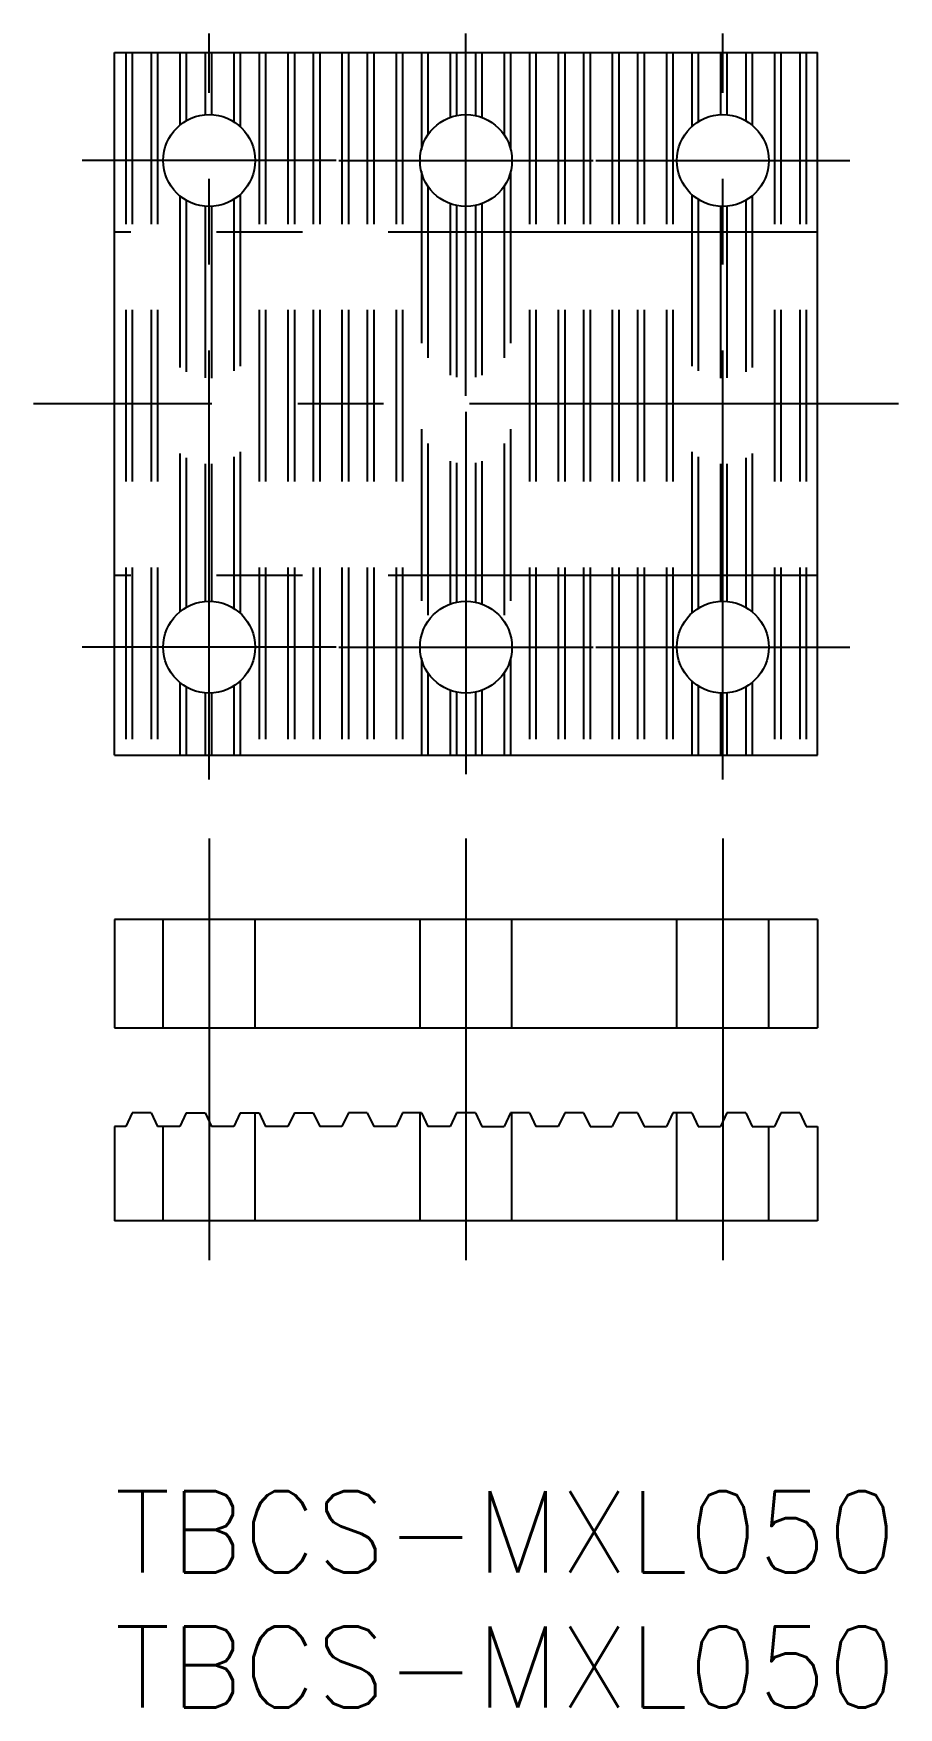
# Model space of a CAD drawing. Extents: x -3 to 29, y -8 to 53.9.
import ezdxf

# ---------------------------------------------------------------- set-up
doc = ezdxf.new("R2010")
doc.units = 0
doc.header["$LTSCALE"] = 0.5
doc.linetypes.add('CENTER', pattern=[50.8, 31.75, -6.35, 6.35, -6.35])
doc.linetypes.add('DASHED', pattern=[19.05, 12.7, -6.35])
for name, color, linetype in [('MSM_CENTER', 1, 'CENTER'), ('MSM_CONTINUOUS', 7, 'CONTINUOUS'), ('MSM_DASHED', 4, 'DASHED'), ('MSM_PART_NUMBER', 7, 'CONTINUOUS')]:
    doc.layers.add(name, color=color, linetype=linetype)
doc.styles.get("Standard").update_dxf_attribs({"font": 'txt.shx', "height": 3, "bigfont": 'bigfont.shx'})

# ---------------------------------------------------------------- blocks, each defined once
blk = doc.blocks.new('*U2')
at = {"layer": 'MSM_PART_NUMBER'}
blk.add_text('TBCS-MXL050', height=3, dxfattribs=at).set_placement((0, -3))
blk = doc.blocks.new('*U3')
at = {"layer": 'MSM_PART_NUMBER'}
blk.add_text('TBCS-MXL050', height=3, dxfattribs=at).set_placement((0, -8))

msp = doc.modelspace()

# ---------------------------------------------------------------- linework, layer by layer
at = {"layer": 'MSM_CENTER'}
for p, q in [((3.5, 26.328), (3.5, 53.925)), ((13, 40.525), (13, 53.925)), ((22.5, 26.328), (22.5, 53.925)), ((8.2, 49.225), (-1.2, 49.225)), ((8.3, 49.225), (17.7, 49.225)), ((17.8, 49.225), (27.2, 49.225)), ((26, 46.575), (0, 46.575)), ((29, 40.225), (-3, 40.225)), ((13, 39.925), (13, 26.525)), ((26, 33.875), (0, 33.875)), ((8.2, 31.225), (-1.2, 31.225)), ((8.3, 31.225), (17.7, 31.225)), ((17.8, 31.225), (27.2, 31.225)), ((3.5, 24.144), (3.5, 8.544)), ((13, 24.144), (13, 14.144)), ((22.5, 24.144), (22.5, 8.544)), ((13, 18.544), (13, 8.544))]:
    msp.add_line(p, q, dxfattribs=at)
at = {"layer": 'MSM_CONTINUOUS'}
for p, q in [((0, 53.225), (26, 53.225)), ((0, 27.225), (0, 53.225)), ((26, 27.225), (26, 53.225)), ((0, 27.225), (26, 27.225)), ((26, 21.144), (0, 21.144)), ((0, 21.144), (0, 17.144)), ((26, 21.144), (26, 17.144)), ((0, 17.144), (26, 17.144)), ((0.65, 14), (0.412, 13.49)), ((1.35, 14), (0.65, 14)), ((1.35, 14), (1.588, 13.49)), ((2.65, 14), (2.412, 13.49)), ((2.65, 14), (3.35, 14)), ((3.35, 14), (3.588, 13.49)), ((4.65, 14), (4.412, 13.49)), ((4.65, 14), (5.35, 14)), ((5.35, 14), (5.588, 13.49)), ((6.65, 14), (6.412, 13.49)), ((6.65, 14), (7.35, 14)), ((7.35, 14), (7.588, 13.49)), ((8.65, 14), (8.412, 13.49)), ((9.35, 14), (8.65, 14)), ((9.35, 14), (9.588, 13.49)), ((10.65, 14), (10.412, 13.49)), ((11.35, 14), (10.65, 14)), ((11.35, 14), (11.588, 13.49)), ((12.65, 14), (12.412, 13.49)), ((13.35, 14), (12.65, 14)), ((13.35, 14), (13.588, 13.49)), ((14.65, 14), (14.412, 13.49)), ((15.35, 14), (14.65, 14)), ((15.35, 14), (15.588, 13.49)), ((16.65, 14), (16.412, 13.49)), ((17.35, 14), (16.65, 14)), ((17.35, 14), (17.588, 13.49)), ((18.65, 14), (18.412, 13.49)), ((19.35, 14), (18.65, 14)), ((19.35, 14), (19.588, 13.49)), ((20.65, 14), (20.412, 13.49)), ((21.35, 14), (20.65, 14)), ((21.35, 14), (21.588, 13.49)), ((22.65, 14), (22.412, 13.49)), ((23.35, 14), (22.65, 14)), ((23.35, 14), (23.588, 13.49)), ((24.65, 14), (24.412, 13.49)), ((25.35, 14), (24.65, 14)), ((25.35, 14), (25.588, 13.49)), ((0, 13.49), (0, 10)), ((0.412, 13.49), (0, 13.49)), ((2.412, 13.49), (1.588, 13.49)), ((4.412, 13.49), (3.588, 13.49)), ((6.412, 13.49), (5.588, 13.49)), ((8.412, 13.49), (7.588, 13.49)), ((10.412, 13.49), (9.588, 13.49)), ((12.412, 13.49), (11.588, 13.49)), ((13.588, 13.49), (14.412, 13.49)), ((16.412, 13.49), (15.588, 13.49)), ((17.588, 13.49), (18.412, 13.49)), ((19.588, 13.49), (20.412, 13.49)), ((21.588, 13.49), (22.412, 13.49)), ((23.588, 13.49), (24.412, 13.49)), ((25.588, 13.49), (26, 13.49)), ((26, 13.49), (26, 10)), ((26, 10), (0, 10))]:
    msp.add_line(p, q, dxfattribs=at)
for centre in [(3.5, 49.225), (13, 49.225), (22.5, 49.225), (3.5, 31.225), (13, 31.225), (22.5, 31.225)]:
    msp.add_circle(centre, 1.7, dxfattribs=at)
at = {"layer": 'MSM_DASHED'}
for p, q in [((0.412, 53.225), (0.412, 27.225)), ((0.65, 53.225), (0.65, 27.225)), ((1.35, 53.225), (1.35, 27.225)), ((1.588, 53.225), (1.588, 27.225)), ((2.412, 53.225), (2.412, 50.532)), ((2.65, 53.225), (2.65, 50.697)), ((3.35, 53.225), (3.35, 50.919)), ((3.588, 53.225), (3.588, 50.923)), ((4.412, 53.225), (4.412, 50.66)), ((4.65, 53.225), (4.65, 50.477)), ((5.35, 53.225), (5.35, 27.225)), ((5.588, 53.225), (5.588, 27.225)), ((6.412, 53.225), (6.412, 27.225)), ((6.65, 53.225), (6.65, 27.225)), ((7.35, 53.225), (7.35, 27.225)), ((7.588, 53.225), (7.588, 27.225)), ((8.412, 53.225), (8.412, 27.225)), ((8.65, 53.225), (8.65, 27.225)), ((9.35, 53.225), (9.35, 27.225)), ((9.588, 53.225), (9.588, 27.225)), ((10.412, 53.225), (10.412, 27.225)), ((10.65, 53.225), (10.65, 27.225)), ((11.35, 53.225), (11.35, 49.634)), ((11.588, 53.225), (11.588, 50.172)), ((12.412, 53.225), (12.412, 50.82)), ((12.65, 53.225), (12.65, 50.889)), ((13.35, 53.225), (13.35, 50.889)), ((13.588, 53.225), (13.588, 50.82)), ((14.412, 53.225), (14.412, 50.172)), ((14.65, 53.225), (14.65, 49.634)), ((15.35, 53.225), (15.35, 27.225)), ((15.588, 53.225), (15.588, 27.225)), ((16.412, 53.225), (16.412, 27.225)), ((16.65, 53.225), (16.65, 27.225)), ((17.35, 53.225), (17.35, 27.225)), ((17.588, 53.225), (17.588, 27.225)), ((18.412, 53.225), (18.412, 27.225)), ((18.65, 53.225), (18.65, 27.225)), ((19.35, 53.225), (19.35, 27.225)), ((19.588, 53.225), (19.588, 27.225)), ((20.412, 53.225), (20.412, 27.225)), ((20.65, 53.225), (20.65, 27.225)), ((21.35, 53.225), (21.35, 50.477)), ((21.588, 53.225), (21.588, 50.66)), ((22.412, 53.225), (22.412, 50.923)), ((22.65, 53.225), (22.65, 50.919)), ((23.35, 53.225), (23.35, 50.697)), ((23.588, 53.225), (23.588, 50.532)), ((24.412, 53.225), (24.412, 27.225)), ((24.65, 53.225), (24.65, 27.225)), ((25.35, 53.225), (25.35, 27.225)), ((25.588, 53.225), (25.588, 27.225)), ((11.35, 48.816), (11.35, 31.634)), ((14.65, 48.816), (14.65, 31.634)), ((2.412, 47.919), (2.412, 32.532)), ((2.65, 47.753), (2.65, 32.697)), ((4.412, 47.791), (4.412, 32.66)), ((4.65, 47.973), (4.65, 32.477)), ((11.588, 48.279), (11.588, 32.172)), ((14.412, 48.279), (14.412, 32.172)), ((21.35, 47.973), (21.35, 32.477)), ((21.588, 47.791), (21.588, 32.66)), ((23.35, 47.753), (23.35, 32.697)), ((23.588, 47.919), (23.588, 32.532)), ((3.35, 47.532), (3.35, 32.919)), ((3.588, 47.527), (3.588, 32.923)), ((12.412, 47.63), (12.412, 32.82)), ((12.65, 47.562), (12.65, 32.889)), ((13.35, 47.562), (13.35, 32.889)), ((13.588, 47.63), (13.588, 32.82)), ((22.412, 47.527), (22.412, 32.923)), ((22.65, 47.532), (22.65, 32.919)), ((11.35, 30.816), (11.35, 27.225)), ((14.65, 30.816), (14.65, 27.225)), ((2.412, 29.919), (2.412, 27.225)), ((2.65, 29.753), (2.65, 27.225)), ((4.412, 29.791), (4.412, 27.225)), ((4.65, 29.973), (4.65, 27.225)), ((11.588, 30.279), (11.588, 27.225)), ((14.412, 30.279), (14.412, 27.225)), ((21.35, 29.973), (21.35, 27.225)), ((21.588, 29.791), (21.588, 27.225)), ((23.35, 29.753), (23.35, 27.225)), ((23.588, 29.919), (23.588, 27.225)), ((3.35, 29.532), (3.35, 27.225)), ((3.588, 29.527), (3.588, 27.225)), ((12.412, 29.63), (12.412, 27.225)), ((12.65, 29.562), (12.65, 27.225)), ((13.35, 29.562), (13.35, 27.225)), ((13.588, 29.63), (13.588, 27.225)), ((22.412, 29.527), (22.412, 27.225)), ((22.65, 29.532), (22.65, 27.225)), ((1.8, 17.144), (1.8, 21.144)), ((5.2, 17.144), (5.2, 21.144)), ((11.3, 17.144), (11.3, 21.144)), ((14.7, 17.144), (14.7, 21.144)), ((20.8, 17.144), (20.8, 21.144)), ((24.2, 17.144), (24.2, 21.144)), ((5.2, 10), (5.2, 14)), ((11.3, 10), (11.3, 14)), ((14.7, 10), (14.7, 14)), ((20.8, 10), (20.8, 14)), ((1.8, 10), (1.8, 13.49)), ((24.2, 10), (24.2, 13.49))]:
    msp.add_line(p, q, dxfattribs=at)

# ---------------------------------------------------------------- block references
at = {"layer": 'MSM_CONTINUOUS'}
for name in ['*U2', '*U3']:
    msp.add_blockref(name, (0, 0), dxfattribs=at)

doc.saveas('drawing.dxf')
